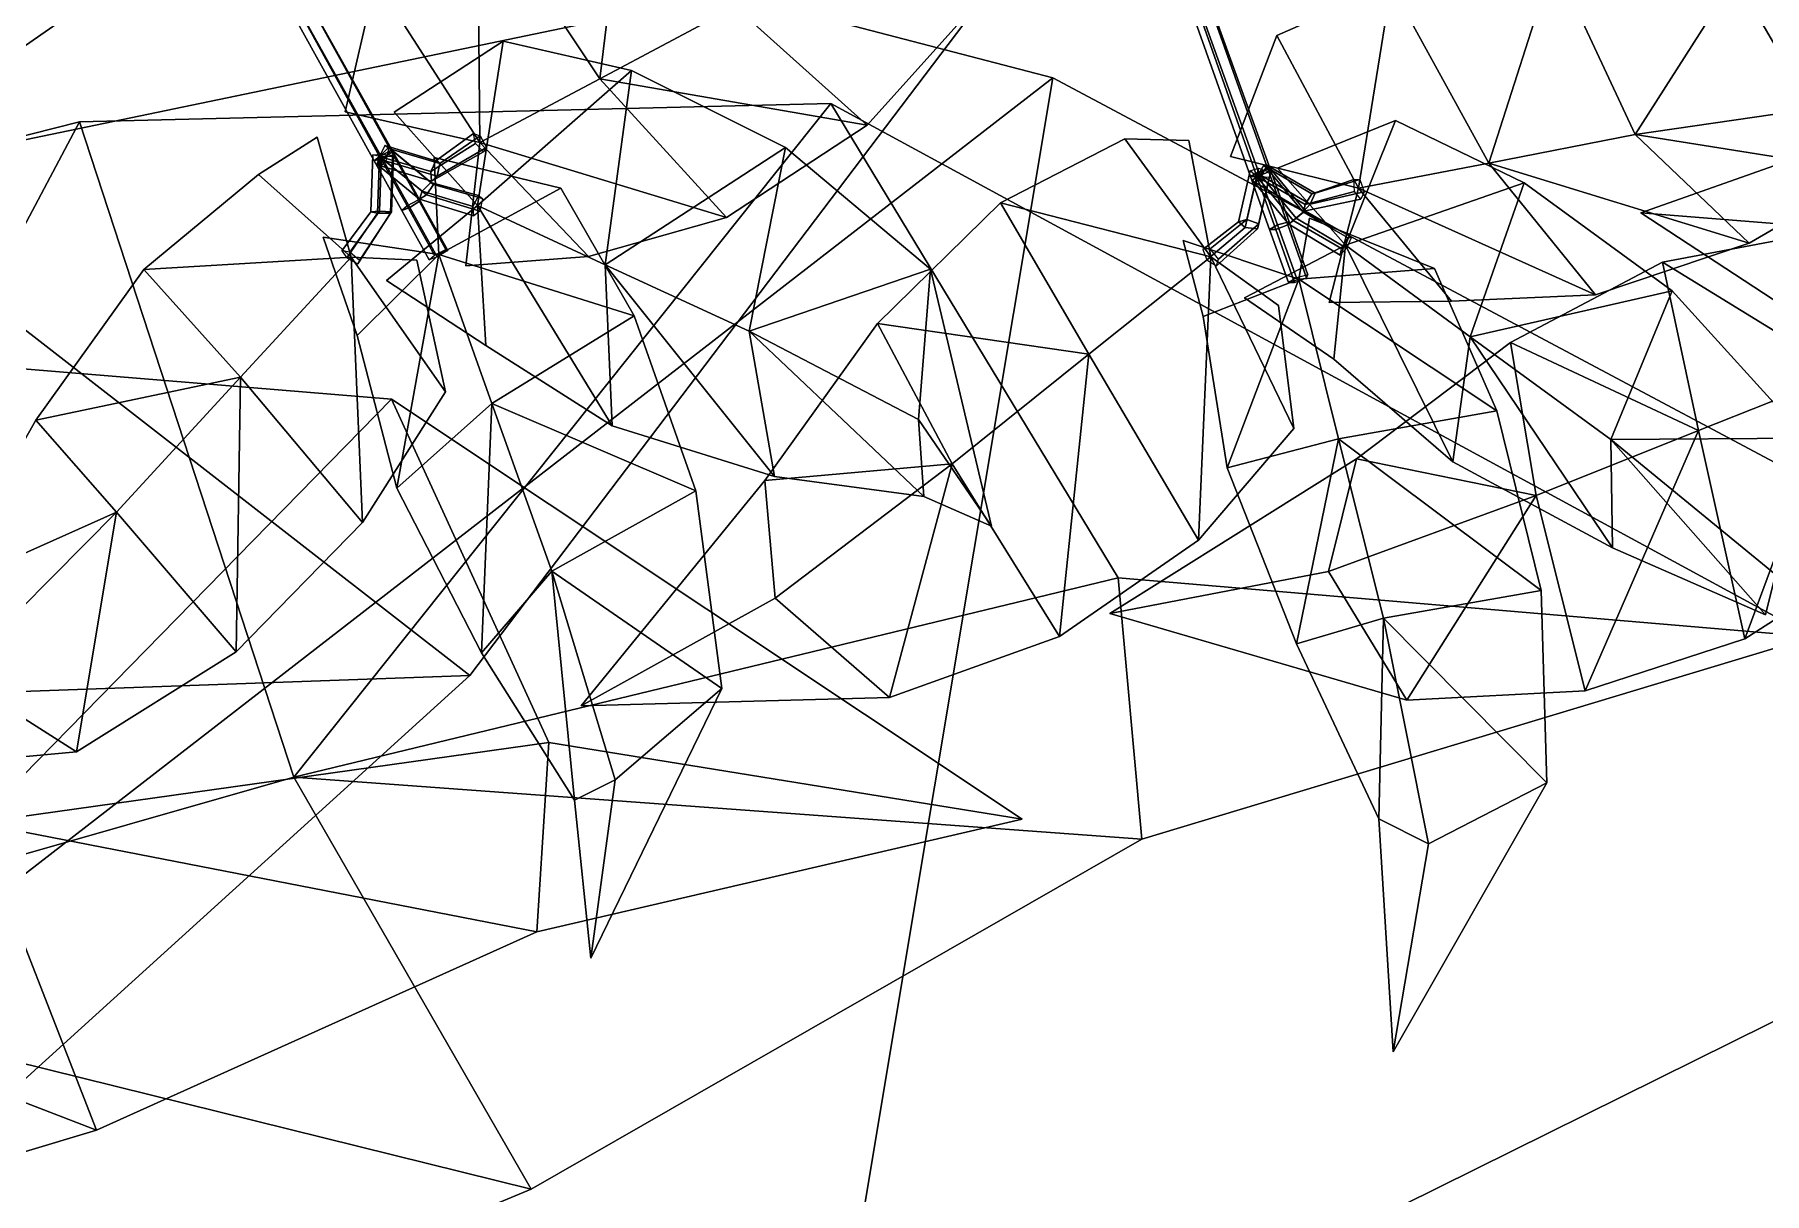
# Model space of a CAD drawing. Header units: metres. Extents: x -208 to 315, y -224 to 287.
# Drawn here: x 137.4 to 198.5, y 74.9 to 115.8 of the extents above; entities that cross this region are included whole.
import ezdxf

# ---------------------------------------------------------------- set-up
doc = ezdxf.new("R2010")
doc.units = ezdxf.units.M

msp = doc.modelspace()

# ---------------------------------------------------------------- linework, layer by layer
at = {"layer": 'Breeder_Leaf', "color": 3}
for points in [[(107.3074, 138.9071, 146.5523), (141.2963, 151.0705, 141.5739), (130.2476, 110.6597, 157.3264)], [(107.3074, 138.9071, 146.5523), (130.2476, 110.6597, 157.3264), (141.2963, 151.0705, 141.5739)], [(130.2476, 110.6597, 157.3264), (141.2963, 151.0705, 141.5739), (162.5926, 133.1318, 142.7874)], [(130.2476, 110.6597, 157.3264), (162.5926, 133.1318, 142.7874), (141.2963, 151.0705, 141.5739)], [(162.5926, 133.1318, 142.7874), (172.7513, 119.4898, 163.922), (130.2476, 110.6597, 157.3264)], [(162.5926, 133.1318, 142.7874), (130.2476, 110.6597, 157.3264), (172.7513, 119.4898, 163.922)], [(127.5404, 126.1876, 66.7186), (173.3814, 114.26, 60.7874), (120.2349, 73.1195, 87.6779)], [(127.5404, 126.1876, 66.7186), (120.2349, 73.1195, 87.6779), (173.3814, 114.26, 60.7874)], [(153.0516, 120.7116, 635.498), (158.455, 123.0226, 632.4598), (157.3814, 114.2301, 637.1699)], [(153.0516, 120.7116, 635.498), (157.3814, 114.2301, 637.1699), (158.455, 123.0226, 632.4598)], [(157.3814, 114.2301, 637.1699), (158.455, 123.0226, 632.4598), (162.1574, 116.7687, 633.5)], [(157.3814, 114.2301, 637.1699), (162.1574, 116.7687, 633.5), (158.455, 123.0226, 632.4598)], [(153.1386, 111.9804, 640.4461), (149.4491, 117.7141, 638.3781), (153.0516, 120.7116, 635.498)], [(153.1386, 111.9804, 640.4461), (153.0516, 120.7116, 635.498), (149.4491, 117.7141, 638.3781)], [(153.1386, 111.9804, 640.4461), (153.0516, 120.7116, 635.498), (157.3814, 114.2301, 637.1699)], [(153.1386, 111.9804, 640.4461), (157.3814, 114.2301, 637.1699), (153.0516, 120.7116, 635.498)], [(130.2476, 110.6597, 157.3264), (172.7513, 119.4898, 163.922), (152.7804, 93.1515, 178.1769)], [(130.2476, 110.6597, 157.3264), (152.7804, 93.1515, 178.1769), (172.7513, 119.4898, 163.922)], [(185.3374, 117.5401, 699.0306), (191.0879, 118.4235, 695.8809), (188.7887, 111.2517, 702.5084)], [(185.3374, 117.5401, 699.0306), (188.7887, 111.2517, 702.5084), (191.0879, 118.4235, 695.8809)], [(188.7887, 111.2517, 702.5084), (191.0879, 118.4235, 695.8809), (193.9674, 112.2643, 698.6511)], [(188.7887, 111.2517, 702.5084), (193.9674, 112.2643, 698.6511), (191.0879, 118.4235, 695.8809)], [(191.0879, 118.4235, 695.8809), (197.5058, 117.8165, 693.0276), (193.9674, 112.2643, 698.6511)], [(191.0879, 118.4235, 695.8809), (193.9674, 112.2643, 698.6511), (197.5058, 117.8165, 693.0276)], [(153.1386, 111.9804, 640.4461), (148.3764, 113.0633, 638.723), (149.4491, 117.7141, 638.3781)], [(153.1386, 111.9804, 640.4461), (149.4491, 117.7141, 638.3781), (148.3764, 113.0633, 638.723)], [(184.1883, 110.3613, 705.9493), (181.2964, 115.7623, 702.3119), (185.3374, 117.5401, 699.0306)], [(184.1883, 110.3613, 705.9493), (185.3374, 117.5401, 699.0306), (181.2964, 115.7623, 702.3119)], [(184.1883, 110.3613, 705.9493), (185.3374, 117.5401, 699.0306), (188.7887, 111.2517, 702.5084)], [(184.1883, 110.3613, 705.9493), (188.7887, 111.2517, 702.5084), (185.3374, 117.5401, 699.0306)], [(193.9674, 112.2643, 698.6511), (197.5058, 117.8165, 693.0276), (200.201, 113.1732, 693.5247)], [(193.9674, 112.2643, 698.6511), (200.201, 113.1732, 693.5247), (197.5058, 117.8165, 693.0276)], [(197.5058, 117.8165, 693.0276), (203.805, 111.6775, 686.504), (200.201, 113.1732, 693.5247)], [(197.5058, 117.8165, 693.0276), (200.201, 113.1732, 693.5247), (203.805, 111.6775, 686.504)], [(166.8221, 112.5891, 636.2414), (157.3814, 114.2301, 637.1699), (162.1574, 116.7687, 633.5)], [(166.8221, 112.5891, 636.2414), (162.1574, 116.7687, 633.5), (157.3814, 114.2301, 637.1699)], [(162.1574, 116.7687, 633.5), (170.5206, 116.7051, 632.0138), (166.8221, 112.5891, 636.2414)], [(162.1574, 116.7687, 633.5), (166.8221, 112.5891, 636.2414), (170.5206, 116.7051, 632.0138)], [(153.0602, 109.754, 640.6758), (150.1105, 113.053, 637.9858), (153.9595, 115.5621, 636.6483)], [(153.0602, 109.754, 640.6758), (153.9595, 115.5621, 636.6483), (150.1105, 113.053, 637.9858)], [(153.0602, 109.754, 640.6758), (153.9595, 115.5621, 636.6483), (158.5019, 114.527, 633.7237)], [(153.0602, 109.754, 640.6758), (158.5019, 114.527, 633.7237), (153.9595, 115.5621, 636.6483)], [(184.1883, 110.3613, 705.9493), (179.658, 111.4882, 703.7072), (181.2964, 115.7623, 702.3119)], [(184.1883, 110.3613, 705.9493), (181.2964, 115.7623, 702.3119), (179.658, 111.4882, 703.7072)], [(153.0602, 109.754, 640.6758), (158.5019, 114.527, 633.7237), (157.5733, 107.6615, 637.6675)], [(153.0602, 109.754, 640.6758), (157.5733, 107.6615, 637.6675), (158.5019, 114.527, 633.7237)], [(158.5019, 114.527, 633.7237), (163.939, 111.8068, 631.1147), (157.5733, 107.6615, 637.6675)], [(158.5019, 114.527, 633.7237), (157.5733, 107.6615, 637.6675), (163.939, 111.8068, 631.1147)], [(120.2349, 73.1195, 87.6779), (173.3814, 114.26, 60.7874), (165.0279, 64.1846, 75.9234)], [(120.2349, 73.1195, 87.6779), (165.0279, 64.1846, 75.9234), (173.3814, 114.26, 60.7874)], [(161.8561, 109.3339, 639.3326), (153.1386, 111.9804, 640.4461), (157.3814, 114.2301, 637.1699)], [(161.8561, 109.3339, 639.3326), (157.3814, 114.2301, 637.1699), (153.1386, 111.9804, 640.4461)], [(157.3814, 114.2301, 637.1699), (166.8221, 112.5891, 636.2414), (161.8561, 109.3339, 639.3326)], [(157.3814, 114.2301, 637.1699), (161.8561, 109.3339, 639.3326), (166.8221, 112.5891, 636.2414)], [(173.3814, 114.26, 60.7874), (218.0827, 90.4639, 55.9725), (165.0279, 64.1846, 75.9234)], [(173.3814, 114.26, 60.7874), (165.0279, 64.1846, 75.9234), (218.0827, 90.4639, 55.9725)], [(138.9962, 112.7086, 234.8718), (165.5397, 113.3523, 236.1936), (146.5706, 89.5622, 248.038)], [(138.9962, 112.7086, 234.8718), (146.5706, 89.5622, 248.038), (165.5397, 113.3523, 236.1936)], [(146.5706, 89.5622, 248.038), (165.5397, 113.3523, 236.1936), (175.6893, 96.6104, 241.6793)], [(146.5706, 89.5622, 248.038), (175.6893, 96.6104, 241.6793), (165.5397, 113.3523, 236.1936)], [(165.5397, 113.3523, 236.1936), (200.2272, 94.5231, 224.0452), (175.6893, 96.6104, 241.6793)], [(165.5397, 113.3523, 236.1936), (175.6893, 96.6104, 241.6793), (200.2272, 94.5231, 224.0452)], [(200.201, 113.1732, 693.5247), (202.3104, 110.9297, 697.7745), (193.9674, 112.2643, 698.6511)], [(200.201, 113.1732, 693.5247), (193.9674, 112.2643, 698.6511), (202.3104, 110.9297, 697.7745)], [(114.8183, 106.5849, 235.4317), (138.9962, 112.7086, 234.8718), (123.1666, 82.8817, 251.9292)], [(114.8183, 106.5849, 235.4317), (123.1666, 82.8817, 251.9292), (138.9962, 112.7086, 234.8718)], [(123.1666, 82.8817, 251.9292), (138.9962, 112.7086, 234.8718), (146.5706, 89.5622, 248.038)], [(123.1666, 82.8817, 251.9292), (146.5706, 89.5622, 248.038), (138.9962, 112.7086, 234.8718)], [(183.7297, 108.348, 706.8166), (181.3203, 111.0744, 703.1313), (185.494, 112.7615, 701.5089)], [(183.7297, 108.348, 706.8166), (185.494, 112.7615, 701.5089), (181.3203, 111.0744, 703.1313)], [(183.7297, 108.348, 706.8166), (185.494, 112.7615, 701.5089), (190.0423, 110.5607, 699.3346)], [(183.7297, 108.348, 706.8166), (190.0423, 110.5607, 699.3346), (185.494, 112.7615, 701.5089)], [(194.1601, 109.4902, 808.561), (204.1911, 113.034, 812.6399), (201.9657, 108.8686, 810.3506)], [(194.1601, 109.4902, 808.561), (201.9657, 108.8686, 810.3506), (204.1911, 113.034, 812.6399)], [(148.5931, 107.9326, 642.7375), (145.3182, 110.847, 646.3804), (147.3881, 112.1714, 642.7002)], [(148.5931, 107.9326, 642.7375), (147.3881, 112.1714, 642.7002), (145.3182, 110.847, 646.3804)], [(153.1386, 111.9804, 640.4461), (156.9799, 107.9518, 641.6725), (152.6415, 107.6217, 640.8656)], [(153.1386, 111.9804, 640.4461), (152.6415, 107.6217, 640.8656), (156.9799, 107.9518, 641.6725)], [(161.8561, 109.3339, 639.3326), (156.9799, 107.9518, 641.6725), (153.1386, 111.9804, 640.4461)], [(161.8561, 109.3339, 639.3326), (153.1386, 111.9804, 640.4461), (156.9799, 107.9518, 641.6725)], [(171.5382, 109.8543, 714.0245), (175.9259, 112.1105, 711.413), (178.9731, 107.9455, 708.9929)], [(171.5382, 109.8543, 714.0245), (178.9731, 107.9455, 708.9929), (175.9259, 112.1105, 711.413)], [(178.9731, 107.9455, 708.9929), (175.9259, 112.1105, 711.413), (178.1853, 112.0545, 707.6085)], [(178.9731, 107.9455, 708.9929), (178.1853, 112.0545, 707.6085), (175.9259, 112.1105, 711.413)], [(197.9898, 108.4215, 702.6257), (188.7887, 111.2517, 702.5084), (193.9674, 112.2643, 698.6511)], [(197.9898, 108.4215, 702.6257), (193.9674, 112.2643, 698.6511), (188.7887, 111.2517, 702.5084)], [(193.9674, 112.2643, 698.6511), (202.3104, 110.9297, 697.7745), (197.9898, 108.4215, 702.6257)], [(193.9674, 112.2643, 698.6511), (197.9898, 108.4215, 702.6257), (202.3104, 110.9297, 697.7745)], [(151.6957, 108.0279, 641.4087), (151.5201, 111.4518, 637.5272), (156.0001, 110.3721, 636.2374)], [(151.6957, 108.0279, 641.4087), (156.0001, 110.3721, 636.2374), (151.5201, 111.4518, 637.5272)], [(157.5733, 107.6615, 637.6675), (163.939, 111.8068, 631.1147), (162.6583, 105.3156, 634.2968)], [(157.5733, 107.6615, 637.6675), (162.6583, 105.3156, 634.2968), (163.939, 111.8068, 631.1147)], [(163.939, 111.8068, 631.1147), (169.0664, 107.5048, 628.9009), (162.6583, 105.3156, 634.2968)], [(163.939, 111.8068, 631.1147), (162.6583, 105.3156, 634.2968), (169.0664, 107.5048, 628.9009)], [(192.5573, 106.5955, 706.085), (184.1883, 110.3613, 705.9493), (188.7887, 111.2517, 702.5084)], [(192.5573, 106.5955, 706.085), (188.7887, 111.2517, 702.5084), (184.1883, 110.3613, 705.9493)], [(188.7887, 111.2517, 702.5084), (197.9898, 108.4215, 702.6257), (192.5573, 106.5955, 706.085)], [(188.7887, 111.2517, 702.5084), (192.5573, 106.5955, 706.085), (197.9898, 108.4215, 702.6257)], [(152.7804, 93.1515, 178.1769), (104.2767, 91.4248, 167.1801), (130.2476, 110.6597, 157.3264)], [(152.7804, 93.1515, 178.1769), (130.2476, 110.6597, 157.3264), (104.2767, 91.4248, 167.1801)], [(141.2723, 107.4889, 648.2556), (145.3182, 110.847, 646.3804), (148.5931, 107.9326, 642.7375)], [(141.2723, 107.4889, 648.2556), (148.5931, 107.9326, 642.7375), (145.3182, 110.847, 646.3804)], [(151.6957, 108.0279, 641.4087), (156.0001, 110.3721, 636.2374), (158.5945, 105.8637, 634.4482)], [(151.6957, 108.0279, 641.4087), (158.5945, 105.8637, 634.4482), (156.0001, 110.3721, 636.2374)], [(184.1883, 110.3613, 705.9493), (187.4676, 106.3752, 708.3673), (183.1535, 106.3247, 707.3834)], [(184.1883, 110.3613, 705.9493), (183.1535, 106.3247, 707.3834), (187.4676, 106.3752, 708.3673)], [(183.7297, 108.348, 706.8166), (190.0423, 110.5607, 699.3346), (188.1343, 105.1133, 704.8334)], [(183.7297, 108.348, 706.8166), (188.1343, 105.1133, 704.8334), (190.0423, 110.5607, 699.3346)], [(192.5573, 106.5955, 706.085), (187.4676, 106.3752, 708.3673), (184.1883, 110.3613, 705.9493)], [(192.5573, 106.5955, 706.085), (184.1883, 110.3613, 705.9493), (187.4676, 106.3752, 708.3673)], [(190.0423, 110.5607, 699.3346), (195.2714, 106.7432, 697.9741), (188.1343, 105.1133, 704.8334)], [(190.0423, 110.5607, 699.3346), (188.1343, 105.1133, 704.8334), (195.2714, 106.7432, 697.9741)], [(153.0602, 109.754, 640.6758), (153.3566, 104.8072, 643.4919), (149.8396, 107.1062, 642.1035)], [(153.0602, 109.754, 640.6758), (149.8396, 107.1062, 642.1035), (153.3566, 104.8072, 643.4919)], [(157.8196, 101.9733, 641.6995), (153.0602, 109.754, 640.6758), (157.5733, 107.6615, 637.6675)], [(157.8196, 101.9733, 641.6995), (157.5733, 107.6615, 637.6675), (153.0602, 109.754, 640.6758)], [(157.8196, 101.9733, 641.6995), (153.3566, 104.8072, 643.4919), (153.0602, 109.754, 640.6758)], [(157.8196, 101.9733, 641.6995), (153.0602, 109.754, 640.6758), (153.3566, 104.8072, 643.4919)], [(174.662, 104.501, 710.8218), (167.1897, 105.5846, 716.7946), (171.5382, 109.8543, 714.0245)], [(174.662, 104.501, 710.8218), (171.5382, 109.8543, 714.0245), (167.1897, 105.5846, 716.7946)], [(171.5382, 109.8543, 714.0245), (178.9731, 107.9455, 708.9929), (174.662, 104.501, 710.8218)], [(171.5382, 109.8543, 714.0245), (174.662, 104.501, 710.8218), (178.9731, 107.9455, 708.9929)], [(203.1311, 103.6238, 810.8041), (194.1601, 109.4902, 808.561), (201.9657, 108.8686, 810.3506)], [(203.1311, 103.6238, 810.8041), (201.9657, 108.8686, 810.3506), (194.1601, 109.4902, 808.561)], [(182.0769, 107.1557, 707.9232), (182.4595, 109.3105, 703.2296), (186.8657, 107.5325, 702.6611)], [(182.0769, 107.1557, 707.9232), (186.8657, 107.5325, 702.6611), (182.4595, 109.3105, 703.2296)], [(151.6957, 108.0279, 641.4087), (148.799, 105.1695, 645.3997), (147.6012, 108.6344, 642.9214)], [(151.6957, 108.0279, 641.4087), (147.6012, 108.6344, 642.9214), (148.799, 105.1695, 645.3997)], [(182.0769, 107.1557, 707.9232), (178.6952, 105.8289, 712.3156), (177.993, 108.5149, 708.8697)], [(182.0769, 107.1557, 707.9232), (177.993, 108.5149, 708.8697), (178.6952, 105.8289, 712.3156)], [(183.7297, 108.348, 706.8166), (183.3142, 104.3251, 710.8333), (180.1589, 106.4925, 708.6132)], [(183.7297, 108.348, 706.8166), (180.1589, 106.4925, 708.6132), (183.3142, 104.3251, 710.8333)], [(187.5199, 100.7079, 710.2083), (183.3142, 104.3251, 710.8333), (183.7297, 108.348, 706.8166)], [(187.5199, 100.7079, 710.2083), (183.7297, 108.348, 706.8166), (183.3142, 104.3251, 710.8333)], [(187.5199, 100.7079, 710.2083), (183.7297, 108.348, 706.8166), (188.1343, 105.1133, 704.8334)], [(187.5199, 100.7079, 710.2083), (188.1343, 105.1133, 704.8334), (183.7297, 108.348, 706.8166)], [(194.9285, 107.7546, 765.4009), (199.7316, 108.6544, 762.7021), (201.3125, 103.8381, 760.0956)], [(194.9285, 107.7546, 765.4009), (201.3125, 103.8381, 760.0956), (199.7316, 108.6544, 762.7021)], [(141.2723, 107.4889, 648.2556), (148.5931, 107.9326, 642.7375), (144.6882, 103.6941, 643.5012)], [(141.2723, 107.4889, 648.2556), (144.6882, 103.6941, 643.5012), (148.5931, 107.9326, 642.7375)], [(148.5931, 107.9326, 642.7375), (148.9879, 98.5559, 639.1811), (144.6882, 103.6941, 643.5012)], [(148.5931, 107.9326, 642.7375), (144.6882, 103.6941, 643.5012), (148.9879, 98.5559, 639.1811)], [(148.5931, 107.9326, 642.7375), (150.9094, 107.8246, 638.1069), (151.9207, 103.1743, 638.6083)], [(148.5931, 107.9326, 642.7375), (151.9207, 103.1743, 638.6083), (150.9094, 107.8246, 638.1069)], [(148.5931, 107.9326, 642.7375), (151.9207, 103.1743, 638.6083), (148.9879, 98.5559, 639.1811)], [(148.5931, 107.9326, 642.7375), (148.9879, 98.5559, 639.1811), (151.9207, 103.1743, 638.6083)], [(150.2045, 99.7735, 645.1345), (148.799, 105.1695, 645.3997), (151.6957, 108.0279, 641.4087)], [(150.2045, 99.7735, 645.1345), (151.6957, 108.0279, 641.4087), (148.799, 105.1695, 645.3997)], [(150.2045, 99.7735, 645.1345), (151.6957, 108.0279, 641.4087), (153.5686, 102.7637, 639.8037)], [(150.2045, 99.7735, 645.1345), (153.5686, 102.7637, 639.8037), (151.6957, 108.0279, 641.4087)], [(151.6957, 108.0279, 641.4087), (158.5945, 105.8637, 634.4482), (153.5686, 102.7637, 639.8037)], [(151.6957, 108.0279, 641.4087), (153.5686, 102.7637, 639.8037), (158.5945, 105.8637, 634.4482)], [(163.5465, 100.1864, 638.7291), (157.5733, 107.6615, 637.6675), (162.6583, 105.3156, 634.2968)], [(163.5465, 100.1864, 638.7291), (162.6583, 105.3156, 634.2968), (157.5733, 107.6615, 637.6675)], [(157.5733, 107.6615, 637.6675), (163.5465, 100.1864, 638.7291), (157.8196, 101.9733, 641.6995)], [(157.5733, 107.6615, 637.6675), (157.8196, 101.9733, 641.6995), (163.5465, 100.1864, 638.7291)], [(178.9731, 107.9455, 708.9929), (178.5269, 97.9321, 708.4841), (174.662, 104.501, 710.8218)], [(178.9731, 107.9455, 708.9929), (174.662, 104.501, 710.8218), (178.5269, 97.9321, 708.4841)], [(178.9731, 107.9455, 708.9929), (181.9037, 101.8792, 706.6741), (178.5269, 97.9321, 708.4841)], [(178.9731, 107.9455, 708.9929), (178.5269, 97.9321, 708.4841), (181.9037, 101.8792, 706.6741)], [(178.9731, 107.9455, 708.9929), (181.3575, 106.2186, 704.7323), (181.9037, 101.8792, 706.6741)], [(178.9731, 107.9455, 708.9929), (181.9037, 101.8792, 706.6741), (181.3575, 106.2186, 704.7323)], [(196.2031, 101.8071, 761.9838), (189.5551, 104.92, 768.2125), (194.9285, 107.7546, 765.4009)], [(196.2031, 101.8071, 761.9838), (194.9285, 107.7546, 765.4009), (189.5551, 104.92, 768.2125)], [(194.9285, 107.7546, 765.4009), (201.3125, 103.8381, 760.0956), (196.2031, 101.8071, 761.9838)], [(194.9285, 107.7546, 765.4009), (196.2031, 101.8071, 761.9838), (201.3125, 103.8381, 760.0956)], [(144.6882, 103.6941, 643.5012), (137.4468, 102.1783, 649.6614), (141.2723, 107.4889, 648.2556)], [(144.6882, 103.6941, 643.5012), (141.2723, 107.4889, 648.2556), (137.4468, 102.1783, 649.6614)], [(162.6583, 105.3156, 634.2968), (169.0664, 107.5048, 628.9009), (168.6358, 102.2003, 629.766)], [(162.6583, 105.3156, 634.2968), (168.6358, 102.2003, 629.766), (169.0664, 107.5048, 628.9009)], [(169.0664, 107.5048, 628.9009), (171.2155, 98.4308, 623.1589), (168.6358, 102.2003, 629.766)], [(169.0664, 107.5048, 628.9009), (168.6358, 102.2003, 629.766), (171.2155, 98.4308, 623.1589)], [(179.5487, 100.4896, 713.7034), (178.6952, 105.8289, 712.3156), (182.0769, 107.1557, 707.9232)], [(179.5487, 100.4896, 713.7034), (182.0769, 107.1557, 707.9232), (178.6952, 105.8289, 712.3156)], [(179.5487, 100.4896, 713.7034), (182.0769, 107.1557, 707.9232), (183.4785, 101.5148, 708.0307)], [(179.5487, 100.4896, 713.7034), (183.4785, 101.5148, 708.0307), (182.0769, 107.1557, 707.9232)], [(182.0769, 107.1557, 707.9232), (186.8657, 107.5325, 702.6611), (189.0716, 102.4985, 702.436)], [(182.0769, 107.1557, 707.9232), (189.0716, 102.4985, 702.436), (186.8657, 107.5325, 702.6611)], [(182.0769, 107.1557, 707.9232), (189.0716, 102.4985, 702.436), (183.4785, 101.5148, 708.0307)], [(182.0769, 107.1557, 707.9232), (183.4785, 101.5148, 708.0307), (189.0716, 102.4985, 702.436)], [(188.1343, 105.1133, 704.8334), (195.2714, 106.7432, 697.9741), (193.0975, 101.4852, 702.614)], [(188.1343, 105.1133, 704.8334), (193.0975, 101.4852, 702.614), (195.2714, 106.7432, 697.9741)], [(195.2714, 106.7432, 697.9741), (199.9937, 101.5427, 697.3785), (193.0975, 101.4852, 702.614)], [(195.2714, 106.7432, 697.9741), (193.0975, 101.4852, 702.614), (199.9937, 101.5427, 697.3785)], [(158.5945, 105.8637, 634.4482), (160.7682, 99.6826, 633.5333), (153.5686, 102.7637, 639.8037)], [(158.5945, 105.8637, 634.4482), (153.5686, 102.7637, 639.8037), (160.7682, 99.6826, 633.5333)], [(168.6358, 102.2003, 629.766), (168.8326, 99.4818, 634.251), (162.6583, 105.3156, 634.2968)], [(168.6358, 102.2003, 629.766), (162.6583, 105.3156, 634.2968), (168.8326, 99.4818, 634.251)], [(162.6583, 105.3156, 634.2968), (168.8326, 99.4818, 634.251), (163.5465, 100.1864, 638.7291)], [(162.6583, 105.3156, 634.2968), (163.5465, 100.1864, 638.7291), (168.8326, 99.4818, 634.251)], [(169.823, 100.6259, 712.8932), (163.2064, 100.0453, 718.1885), (167.1897, 105.5846, 716.7946)], [(169.823, 100.6259, 712.8932), (167.1897, 105.5846, 716.7946), (163.2064, 100.0453, 718.1885)], [(167.1897, 105.5846, 716.7946), (174.662, 104.501, 710.8218), (169.823, 100.6259, 712.8932)], [(167.1897, 105.5846, 716.7946), (169.823, 100.6259, 712.8932), (174.662, 104.501, 710.8218)], [(190.4659, 99.5184, 764.1214), (184.1116, 100.8077, 769.6093), (189.5551, 104.92, 768.2125)], [(190.4659, 99.5184, 764.1214), (189.5551, 104.92, 768.2125), (184.1116, 100.8077, 769.6093)], [(188.1343, 105.1133, 704.8334), (193.1612, 97.6619, 708.2817), (187.5199, 100.7079, 710.2083)], [(188.1343, 105.1133, 704.8334), (187.5199, 100.7079, 710.2083), (193.1612, 97.6619, 708.2817)], [(193.1612, 97.6619, 708.2817), (188.1343, 105.1133, 704.8334), (193.0975, 101.4852, 702.614)], [(193.1612, 97.6619, 708.2817), (193.0975, 101.4852, 702.614), (188.1343, 105.1133, 704.8334)], [(189.5551, 104.92, 768.2125), (196.2031, 101.8071, 761.9838), (190.4659, 99.5184, 764.1214)], [(189.5551, 104.92, 768.2125), (190.4659, 99.5184, 764.1214), (196.2031, 101.8071, 761.9838)], [(132.1273, 104.3911, 321.3625), (150.0208, 102.9161, 322.7211), (135.3508, 87.9567, 329.7962)], [(132.1273, 104.3911, 321.3625), (135.3508, 87.9567, 329.7962), (150.0208, 102.9161, 322.7211)], [(174.662, 104.501, 710.8218), (173.6174, 94.5365, 711.3362), (169.823, 100.6259, 712.8932)], [(174.662, 104.501, 710.8218), (169.823, 100.6259, 712.8932), (173.6174, 94.5365, 711.3362)], [(178.5269, 97.9321, 708.4841), (173.6174, 94.5365, 711.3362), (174.662, 104.501, 710.8218)], [(178.5269, 97.9321, 708.4841), (174.662, 104.501, 710.8218), (173.6174, 94.5365, 711.3362)], [(137.4468, 102.1783, 649.6614), (144.6882, 103.6941, 643.5012), (140.3068, 98.9227, 644.3732)], [(137.4468, 102.1783, 649.6614), (140.3068, 98.9227, 644.3732), (144.6882, 103.6941, 643.5012)], [(144.6882, 103.6941, 643.5012), (144.5327, 93.9943, 640.9447), (140.3068, 98.9227, 644.3732)], [(144.6882, 103.6941, 643.5012), (140.3068, 98.9227, 644.3732), (144.5327, 93.9943, 640.9447)], [(148.9879, 98.5559, 639.1811), (144.5327, 93.9943, 640.9447), (144.6882, 103.6941, 643.5012)], [(148.9879, 98.5559, 639.1811), (144.6882, 103.6941, 643.5012), (144.5327, 93.9943, 640.9447)], [(201.3125, 103.8381, 760.0956), (197.8347, 94.4509, 759.3807), (196.2031, 101.8071, 761.9838)], [(201.3125, 103.8381, 760.0956), (196.2031, 101.8071, 761.9838), (197.8347, 94.4509, 759.3807)], [(201.3125, 103.8381, 760.0956), (202.2072, 97.243, 757.5522), (197.8347, 94.4509, 759.3807)], [(201.3125, 103.8381, 760.0956), (197.8347, 94.4509, 759.3807), (202.2072, 97.243, 757.5522)], [(135.3508, 87.9567, 329.7962), (150.0208, 102.9161, 322.7211), (155.5763, 90.7961, 326.1682)], [(135.3508, 87.9567, 329.7962), (155.5763, 90.7961, 326.1682), (150.0208, 102.9161, 322.7211)], [(150.0208, 102.9161, 322.7211), (172.2971, 88.08172, 314.5966), (155.5763, 90.7961, 326.1682)], [(150.0208, 102.9161, 322.7211), (155.5763, 90.7961, 326.1682), (172.2971, 88.08172, 314.5966)], [(153.5686, 102.7637, 639.8037), (153.1927, 93.9613, 643.6845), (150.2045, 99.7735, 645.1345)], [(153.5686, 102.7637, 639.8037), (150.2045, 99.7735, 645.1345), (153.1927, 93.9613, 643.6845)], [(153.1927, 93.9613, 643.6845), (153.5686, 102.7637, 639.8037), (155.6875, 96.8461, 638.0103)], [(153.1927, 93.9613, 643.6845), (155.6875, 96.8461, 638.0103), (153.5686, 102.7637, 639.8037)], [(153.5686, 102.7637, 639.8037), (160.7682, 99.6826, 633.5333), (155.6875, 96.8461, 638.0103)], [(153.5686, 102.7637, 639.8037), (155.6875, 96.8461, 638.0103), (160.7682, 99.6826, 633.5333)], [(140.3068, 98.9227, 644.3732), (134.0278, 96.1192, 649.3602), (137.4468, 102.1783, 649.6614)], [(140.3068, 98.9227, 644.3732), (137.4468, 102.1783, 649.6614), (134.0278, 96.1192, 649.3602)], [(171.2155, 98.4308, 623.1589), (168.8326, 99.4818, 634.251), (168.6358, 102.2003, 629.766)], [(171.2155, 98.4308, 623.1589), (168.6358, 102.2003, 629.766), (168.8326, 99.4818, 634.251)], [(189.0716, 102.4985, 702.436), (190.6412, 96.1581, 703.4869), (183.4785, 101.5148, 708.0307)], [(189.0716, 102.4985, 702.436), (183.4785, 101.5148, 708.0307), (190.6412, 96.1581, 703.4869)], [(183.4785, 101.5148, 708.0307), (181.9934, 94.2777, 714.2036), (179.5487, 100.4896, 713.7034)], [(183.4785, 101.5148, 708.0307), (179.5487, 100.4896, 713.7034), (181.9934, 94.2777, 714.2036)], [(181.9934, 94.2777, 714.2036), (183.4785, 101.5148, 708.0307), (185.067, 95.1758, 708.1628)], [(181.9934, 94.2777, 714.2036), (185.067, 95.1758, 708.1628), (183.4785, 101.5148, 708.0307)], [(183.4785, 101.5148, 708.0307), (190.6412, 96.1581, 703.4869), (185.067, 95.1758, 708.1628)], [(183.4785, 101.5148, 708.0307), (185.067, 95.1758, 708.1628), (190.6412, 96.1581, 703.4869)], [(196.2031, 101.8071, 761.9838), (192.1943, 92.6164, 762.3112), (190.4659, 99.5184, 764.1214)], [(196.2031, 101.8071, 761.9838), (190.4659, 99.5184, 764.1214), (192.1943, 92.6164, 762.3112)], [(197.8347, 94.4509, 759.3807), (192.1943, 92.6164, 762.3112), (196.2031, 101.8071, 761.9838)], [(197.8347, 94.4509, 759.3807), (196.2031, 101.8071, 761.9838), (192.1943, 92.6164, 762.3112)], [(193.0975, 101.4852, 702.614), (199.9937, 101.5427, 697.3785), (198.9222, 96.7255, 699.5508)], [(193.0975, 101.4852, 702.614), (198.9222, 96.7255, 699.5508), (199.9937, 101.5427, 697.3785)], [(198.9222, 96.7255, 699.5508), (198.5686, 95.2941, 704.5876), (193.0975, 101.4852, 702.614)], [(198.9222, 96.7255, 699.5508), (193.0975, 101.4852, 702.614), (198.5686, 95.2941, 704.5876)], [(193.0975, 101.4852, 702.614), (198.5686, 95.2941, 704.5876), (193.1612, 97.6619, 708.2817)], [(193.0975, 101.4852, 702.614), (193.1612, 97.6619, 708.2817), (198.5686, 95.2941, 704.5876)], [(163.5741, 95.8879, 715.0067), (163.2064, 100.0453, 718.1885), (169.823, 100.6259, 712.8932)], [(163.5741, 95.8879, 715.0067), (169.823, 100.6259, 712.8932), (163.2064, 100.0453, 718.1885)], [(169.823, 100.6259, 712.8932), (167.6122, 92.379, 714.3333), (163.5741, 95.8879, 715.0067)], [(169.823, 100.6259, 712.8932), (163.5741, 95.8879, 715.0067), (167.6122, 92.379, 714.3333)], [(173.6174, 94.5365, 711.3362), (167.6122, 92.379, 714.3333), (169.823, 100.6259, 712.8932)], [(173.6174, 94.5365, 711.3362), (169.823, 100.6259, 712.8932), (167.6122, 92.379, 714.3333)], [(175.4012, 95.3472, 764.6974), (184.1116, 100.8077, 769.6093), (183.1247, 96.8336, 766.3266)], [(175.4012, 95.3472, 764.6974), (183.1247, 96.8336, 766.3266), (184.1116, 100.8077, 769.6093)], [(183.1247, 96.8336, 766.3266), (184.1116, 100.8077, 769.6093), (190.4659, 99.5184, 764.1214)], [(183.1247, 96.8336, 766.3266), (190.4659, 99.5184, 764.1214), (184.1116, 100.8077, 769.6093)], [(160.7682, 99.6826, 633.5333), (161.6874, 92.6955, 633.3472), (155.6875, 96.8461, 638.0103)], [(160.7682, 99.6826, 633.5333), (155.6875, 96.8461, 638.0103), (161.6874, 92.6955, 633.3472)], [(156.7194, 92.09071, 713.2429), (163.2064, 100.0453, 718.1885), (163.5741, 95.8879, 715.0067)], [(156.7194, 92.09071, 713.2429), (163.5741, 95.8879, 715.0067), (163.2064, 100.0453, 718.1885)], [(190.4659, 99.5184, 764.1214), (185.8896, 92.2888, 765.4485), (183.1247, 96.8336, 766.3266)], [(190.4659, 99.5184, 764.1214), (183.1247, 96.8336, 766.3266), (185.8896, 92.2888, 765.4485)], [(192.1943, 92.6164, 762.3112), (185.8896, 92.2888, 765.4485), (190.4659, 99.5184, 764.1214)], [(192.1943, 92.6164, 762.3112), (190.4659, 99.5184, 764.1214), (185.8896, 92.2888, 765.4485)], [(134.5988, 93.1843, 645.0469), (134.0278, 96.1192, 649.3602), (140.3068, 98.9227, 644.3732)], [(134.5988, 93.1843, 645.0469), (140.3068, 98.9227, 644.3732), (134.0278, 96.1192, 649.3602)], [(140.3068, 98.9227, 644.3732), (138.8873, 90.4556, 643.2484), (134.5988, 93.1843, 645.0469)], [(140.3068, 98.9227, 644.3732), (134.5988, 93.1843, 645.0469), (138.8873, 90.4556, 643.2484)], [(144.5327, 93.9943, 640.9447), (138.8873, 90.4556, 643.2484), (140.3068, 98.9227, 644.3732)], [(144.5327, 93.9943, 640.9447), (140.3068, 98.9227, 644.3732), (138.8873, 90.4556, 643.2484)], [(175.6893, 96.6104, 241.6793), (176.5289, 87.3773, 259.164), (146.5706, 89.5622, 248.038)], [(175.6893, 96.6104, 241.6793), (146.5706, 89.5622, 248.038), (176.5289, 87.3773, 259.164)], [(155.6875, 96.8461, 638.0103), (156.4896, 88.7493, 640.4504), (153.1927, 93.9613, 643.6845)], [(155.6875, 96.8461, 638.0103), (153.1927, 93.9613, 643.6845), (156.4896, 88.7493, 640.4504)], [(155.6875, 96.8461, 638.0103), (161.6874, 92.6955, 633.3472), (157.916, 89.4672, 635.451)], [(155.6875, 96.8461, 638.0103), (157.916, 89.4672, 635.451), (161.6874, 92.6955, 633.3472)], [(157.916, 89.4672, 635.451), (156.4896, 88.7493, 640.4504), (155.6875, 96.8461, 638.0103)], [(157.916, 89.4672, 635.451), (155.6875, 96.8461, 638.0103), (156.4896, 88.7493, 640.4504)], [(185.8896, 92.2888, 765.4485), (175.4012, 95.3472, 764.6974), (183.1247, 96.8336, 766.3266)], [(185.8896, 92.2888, 765.4485), (183.1247, 96.8336, 766.3266), (175.4012, 95.3472, 764.6974)], [(200.2272, 94.5231, 224.0452), (176.5289, 87.3773, 259.164), (175.6893, 96.6104, 241.6793)], [(200.2272, 94.5231, 224.0452), (175.6893, 96.6104, 241.6793), (176.5289, 87.3773, 259.164)], [(190.6412, 96.1581, 703.4869), (190.8434, 89.3653, 705.3623), (185.067, 95.1758, 708.1628)], [(190.6412, 96.1581, 703.4869), (185.067, 95.1758, 708.1628), (190.8434, 89.3653, 705.3623)], [(167.6122, 92.379, 714.3333), (156.7194, 92.09071, 713.2429), (163.5741, 95.8879, 715.0067)], [(167.6122, 92.379, 714.3333), (163.5741, 95.8879, 715.0067), (156.7194, 92.09071, 713.2429)], [(185.067, 95.1758, 708.1628), (184.9004, 88.09563, 712.8532), (181.9934, 94.2777, 714.2036)], [(185.067, 95.1758, 708.1628), (181.9934, 94.2777, 714.2036), (184.9004, 88.09563, 712.8532)], [(186.6538, 87.2124, 707.986), (184.9004, 88.09563, 712.8532), (185.067, 95.1758, 708.1628)], [(186.6538, 87.2124, 707.986), (185.067, 95.1758, 708.1628), (184.9004, 88.09563, 712.8532)], [(185.067, 95.1758, 708.1628), (190.8434, 89.3653, 705.3623), (186.6538, 87.2124, 707.986)], [(185.067, 95.1758, 708.1628), (186.6538, 87.2124, 707.986), (190.8434, 89.3653, 705.3623)], [(104.2767, 91.4248, 167.1801), (152.7804, 93.1515, 178.1769), (127.6179, 70.3475, 184.8298)], [(104.2767, 91.4248, 167.1801), (127.6179, 70.3475, 184.8298), (152.7804, 93.1515, 178.1769)], [(138.8873, 90.4556, 643.2484), (128.0201, 89.4594, 642.3337), (134.5988, 93.1843, 645.0469)], [(138.8873, 90.4556, 643.2484), (134.5988, 93.1843, 645.0469), (128.0201, 89.4594, 642.3337)], [(161.6874, 92.6955, 633.3472), (157.0609, 83.1785, 630.5279), (157.916, 89.4672, 635.451)], [(161.6874, 92.6955, 633.3472), (157.916, 89.4672, 635.451), (157.0609, 83.1785, 630.5279)], [(155.5763, 90.7961, 326.1682), (155.1548, 84.09966, 337.7722), (135.3508, 87.9567, 329.7962)], [(155.5763, 90.7961, 326.1682), (135.3508, 87.9567, 329.7962), (155.1548, 84.09966, 337.7722)], [(172.2971, 88.08172, 314.5966), (155.1548, 84.09966, 337.7722), (155.5763, 90.7961, 326.1682)], [(172.2971, 88.08172, 314.5966), (155.5763, 90.7961, 326.1682), (155.1548, 84.09966, 337.7722)], [(165.0279, 64.1846, 75.9234), (218.0827, 90.4639, 55.9725), (219.418, 51.6377, 58.06889)], [(165.0279, 64.1846, 75.9234), (219.418, 51.6377, 58.06889), (218.0827, 90.4639, 55.9725)], [(154.9535, 75.0132, 267.602), (123.1666, 82.8817, 251.9292), (146.5706, 89.5622, 248.038)], [(154.9535, 75.0132, 267.602), (146.5706, 89.5622, 248.038), (123.1666, 82.8817, 251.9292)], [(146.5706, 89.5622, 248.038), (176.5289, 87.3773, 259.164), (154.9535, 75.0132, 267.602)], [(146.5706, 89.5622, 248.038), (154.9535, 75.0132, 267.602), (176.5289, 87.3773, 259.164)], [(157.0609, 83.1785, 630.5279), (156.4896, 88.7493, 640.4504), (157.916, 89.4672, 635.451)], [(157.0609, 83.1785, 630.5279), (157.916, 89.4672, 635.451), (156.4896, 88.7493, 640.4504)], [(190.8434, 89.3653, 705.3623), (185.4144, 79.8618, 704.9946), (186.6538, 87.2124, 707.986)], [(190.8434, 89.3653, 705.3623), (186.6538, 87.2124, 707.986), (185.4144, 79.8618, 704.9946)], [(185.4144, 79.8618, 704.9946), (184.9004, 88.09563, 712.8532), (186.6538, 87.2124, 707.986)], [(185.4144, 79.8618, 704.9946), (186.6538, 87.2124, 707.986), (184.9004, 88.09563, 712.8532)], [(139.5961, 77.09826, 342.7958), (119.0473, 85.0203, 331.8606), (135.3508, 87.9567, 329.7962)], [(139.5961, 77.09826, 342.7958), (135.3508, 87.9567, 329.7962), (119.0473, 85.0203, 331.8606)], [(135.3508, 87.9567, 329.7962), (155.1548, 84.09966, 337.7722), (139.5961, 77.09826, 342.7958)], [(135.3508, 87.9567, 329.7962), (139.5961, 77.09826, 342.7958), (155.1548, 84.09966, 337.7722)], [(119.0473, 85.0203, 331.8606), (139.5961, 77.09826, 342.7958), (123.2337, 72.1877, 343.4928)], [(119.0473, 85.0203, 331.8606), (123.2337, 72.1877, 343.4928), (139.5961, 77.09826, 342.7958)], [(123.1666, 82.8817, 251.9292), (154.9535, 75.0132, 267.602), (131.717, 65.3492, 269.5827)], [(123.1666, 82.8817, 251.9292), (131.717, 65.3492, 269.5827), (154.9535, 75.0132, 267.602)]]:
    msp.add_3dface(points, dxfattribs=at)
at = {"layer": 'Breeder_Petiole', "color": 3}
for points in [[(146.3642, 117.3762, 643.1448), (149.692, 111.4316, 642.3062), (149.411, 111.3275, 641.9554), (146.2233, 117.0736, 642.8263)], [(146.7323, 117.6072, 642.9678), (150.06, 111.6626, 642.1292), (149.692, 111.4316, 642.3062), (146.3642, 117.3762, 643.1448)], [(146.4972, 117.114, 642.4572), (149.5988, 111.4897, 641.5665), (149.9976, 111.6957, 641.6733), (146.81, 117.4418, 642.5441)], [(146.81, 117.4418, 642.5441), (149.9976, 111.6957, 641.6733), (150.06, 111.6626, 642.1292), (146.7323, 117.6072, 642.9678)], [(178.7684, 117.4043, 706.2352), (181.0626, 111.0451, 707.4236), (180.6568, 110.9379, 707.6335), (178.3627, 117.2971, 706.4451)], [(178.8267, 117.1089, 705.8856), (181.0171, 110.9482, 706.9748), (181.0626, 111.0451, 707.4236), (178.7684, 117.4043, 706.2352)], [(146.2233, 117.0736, 642.8263), (149.411, 111.3275, 641.9554), (149.5988, 111.4897, 641.5665), (146.4972, 117.114, 642.4572)], [(178.3627, 117.2971, 706.4451), (180.6568, 110.9379, 707.6335), (180.3704, 110.7774, 707.3093), (178.18, 116.9381, 706.2202)], [(178.18, 116.9381, 706.2202), (180.3704, 110.7774, 707.3093), (180.5918, 110.7837, 706.9046), (178.4651, 116.8224, 705.8763)], [(178.4651, 116.8224, 705.8763), (180.5918, 110.7837, 706.9046), (181.0171, 110.9482, 706.9748), (178.8267, 117.1089, 705.8856)], [(149.5988, 111.4897, 641.5665), (151.4038, 110.9562, 640.8453), (151.5892, 111.3374, 641.0275), (149.7843, 111.8709, 641.7486)], [(149.7843, 111.8709, 641.7486), (151.5892, 111.3374, 641.0275), (151.7311, 111.2391, 641.4554), (149.9262, 111.7726, 642.1765)], [(151.4038, 110.9562, 640.8453), (152.9848, 111.9485, 640.085), (152.9101, 112.2945, 640.3809), (151.5892, 111.3374, 641.0275)], [(151.4293, 110.6187, 641.1589), (153.2706, 111.6463, 640.2847), (152.9848, 111.9485, 640.085), (151.4038, 110.9562, 640.8453)], [(151.5892, 111.3374, 641.0275), (152.9101, 112.2945, 640.3809), (153.1489, 112.2093, 640.7664), (151.7311, 111.2391, 641.4554)], [(151.7311, 111.2391, 641.4554), (153.1489, 112.2093, 640.7664), (153.3751, 111.8027, 640.706), (151.6308, 110.7882, 641.5378)], [(149.6602, 111.5641, 642.308), (149.5896, 109.5603, 642.5148), (149.2897, 109.5348, 642.1651), (149.3603, 111.5385, 641.9584)], [(149.3603, 111.5385, 641.9584), (149.2897, 109.5348, 642.1651), (149.5283, 109.486, 641.7732), (149.5988, 111.4897, 641.5665)], [(149.411, 111.3275, 641.9554), (150.3826, 109.5807, 641.6959), (150.5704, 109.7429, 641.307), (149.5988, 111.4897, 641.5665)], [(149.692, 111.4316, 642.3062), (150.6636, 109.6848, 642.0468), (150.3826, 109.5807, 641.6959), (149.411, 111.3275, 641.9554)], [(149.5023, 111.2175, 641.9262), (151.005, 109.9834, 641.3955), (151.1015, 110.2556, 641.0358), (149.5988, 111.4897, 641.5665)], [(149.7493, 111.3626, 642.2879), (151.2519, 110.1285, 641.7572), (151.005, 109.9834, 641.3955), (149.5023, 111.2175, 641.9262)], [(149.5988, 111.4897, 641.5665), (149.5283, 109.486, 641.7732), (149.9778, 109.4809, 641.877), (150.0483, 111.4846, 641.6703)], [(150.0918, 111.5302, 642.1273), (150.0213, 109.5265, 642.334), (149.5896, 109.5603, 642.5148), (149.6602, 111.5641, 642.308)], [(149.5988, 111.4897, 641.5665), (151.1015, 110.2556, 641.0358), (151.409, 110.5716, 641.1717), (149.9063, 111.8057, 641.7024)], [(149.5988, 111.4897, 641.5665), (150.5704, 109.7429, 641.307), (150.9692, 109.9489, 641.4138), (149.9976, 111.6957, 641.6733)], [(149.6244, 111.1522, 641.88), (151.4293, 110.6187, 641.1589), (151.4038, 110.9562, 640.8453), (149.5988, 111.4897, 641.5665)], [(149.8258, 111.3217, 642.2589), (151.6308, 110.7882, 641.5378), (151.4293, 110.6187, 641.1589), (149.6244, 111.1522, 641.88)], [(150.06, 111.6626, 642.1292), (151.0316, 109.9158, 641.8698), (150.6636, 109.6848, 642.0468), (149.692, 111.4316, 642.3062)], [(150.0027, 111.7316, 642.1475), (151.5054, 110.4975, 641.6168), (151.2519, 110.1285, 641.7572), (149.7493, 111.3626, 642.2879)], [(149.9262, 111.7726, 642.1765), (151.7311, 111.2391, 641.4554), (151.6308, 110.7882, 641.5378), (149.8258, 111.3217, 642.2589)], [(149.9063, 111.8057, 641.7024), (151.409, 110.5716, 641.1717), (151.5054, 110.4975, 641.6168), (150.0027, 111.7316, 642.1475)], [(150.0483, 111.4846, 641.6703), (149.9778, 109.4809, 641.877), (150.0213, 109.5265, 642.334), (150.0918, 111.5302, 642.1273)], [(149.9976, 111.6957, 641.6733), (150.9692, 109.9489, 641.4138), (151.0316, 109.9158, 641.8698), (150.06, 111.6626, 642.1292)], [(151.6308, 110.7882, 641.5378), (153.3751, 111.8027, 640.706), (153.2706, 111.6463, 640.2847), (151.4293, 110.6187, 641.1589)], [(180.6478, 111.068, 707.5941), (180.2351, 109.2561, 708.3746), (179.9433, 109.1728, 708.027), (180.356, 110.9847, 707.2465)], [(180.356, 110.9847, 707.2465), (179.9433, 109.1728, 708.027), (180.1791, 108.9718, 707.6852), (180.5918, 110.7837, 706.9046)], [(180.5918, 110.7837, 706.9046), (180.1791, 108.9718, 707.6852), (180.6188, 108.929, 707.8182), (181.0315, 110.7409, 707.0377)], [(181.0716, 110.915, 707.463), (180.6589, 109.1031, 708.2436), (180.2351, 109.2561, 708.3746), (180.6478, 111.068, 707.5941)], [(180.6568, 110.9379, 707.6335), (181.3251, 109.0663, 707.9698), (181.0387, 108.9058, 707.6456), (180.3704, 110.7774, 707.3093)], [(180.3704, 110.7774, 707.3093), (181.0387, 108.9058, 707.6456), (181.2601, 108.9121, 707.2409), (180.5918, 110.7837, 706.9046)], [(180.7021, 110.8586, 707.6405), (181.9864, 109.3056, 707.6062), (181.7269, 109.098, 707.2862), (180.4425, 110.651, 707.3205)], [(180.4425, 110.651, 707.3205), (181.7269, 109.098, 707.2862), (181.8762, 109.2307, 706.8703), (180.5918, 110.7837, 706.9046)], [(180.7713, 110.7996, 707.6304), (182.4762, 109.8016, 707.2307), (182.2578, 109.5589, 706.9047), (180.5528, 110.5569, 707.3044)], [(180.5528, 110.5569, 707.3044), (182.2578, 109.5589, 706.9047), (182.2968, 109.7858, 706.5049), (180.5918, 110.7837, 706.9046)], [(180.5918, 110.7837, 706.9046), (182.2968, 109.7858, 706.5049), (182.5397, 110.1707, 706.58), (180.8347, 111.1687, 706.9797)], [(180.5918, 110.7837, 706.9046), (181.8762, 109.2307, 706.8703), (182.2294, 109.5216, 706.9293), (180.9451, 111.0746, 706.9636)], [(180.5918, 110.7837, 706.9046), (181.2601, 108.9121, 707.2409), (181.6854, 109.0766, 707.3111), (181.0171, 110.9482, 706.9748)], [(181.0315, 110.7409, 707.0377), (180.6188, 108.929, 707.8182), (180.6589, 109.1031, 708.2436), (181.0716, 110.915, 707.463)], [(181.0626, 111.0451, 707.4236), (181.7308, 109.1734, 707.7599), (181.3251, 109.0663, 707.9698), (180.6568, 110.9379, 707.6335)], [(181.0174, 111.1244, 707.4166), (182.3017, 109.5713, 707.3823), (181.9864, 109.3056, 707.6062), (180.7021, 110.8586, 707.6405)], [(180.9482, 111.1834, 707.4266), (182.6531, 110.1854, 707.0269), (182.4762, 109.8016, 707.2307), (180.7713, 110.7996, 707.6304)], [(180.8347, 111.1687, 706.9797), (182.5397, 110.1707, 706.58), (182.6531, 110.1854, 707.0269), (180.9482, 111.1834, 707.4266)], [(180.9451, 111.0746, 706.9636), (182.2294, 109.5216, 706.9293), (182.3017, 109.5713, 707.3823), (181.0174, 111.1244, 707.4166)], [(181.0171, 110.9482, 706.9748), (181.6854, 109.0766, 707.3111), (181.7308, 109.1734, 707.7599), (181.0626, 111.0451, 707.4236)], [(182.2968, 109.7858, 706.5049), (184.0397, 110.246, 705.6033), (184.0177, 110.6724, 705.7783), (182.5397, 110.1707, 706.58)], [(182.6531, 110.1854, 707.0269), (184.2298, 110.6717, 706.188), (184.3854, 110.236, 706.2664), (182.4762, 109.8016, 707.2307)], [(182.5397, 110.1707, 706.58), (184.0177, 110.6724, 705.7783), (184.2298, 110.6717, 706.188), (182.6531, 110.1854, 707.0269)], [(151.005, 109.9834, 641.3955), (152.932, 109.3846, 640.6282), (152.9065, 109.7221, 640.3146), (151.1015, 110.2556, 641.0358)], [(151.2519, 110.1285, 641.7572), (153.1335, 109.5541, 641.0071), (152.932, 109.3846, 640.6282), (151.005, 109.9834, 641.3955)], [(151.1015, 110.2556, 641.0358), (152.9065, 109.7221, 640.3146), (153.0919, 110.1033, 640.4968), (151.409, 110.5716, 641.1717)], [(151.5054, 110.4975, 641.6168), (153.2338, 110.005, 640.9247), (153.1335, 109.5541, 641.0071), (151.2519, 110.1285, 641.7572)], [(151.409, 110.5716, 641.1717), (153.0919, 110.1033, 640.4968), (153.2338, 110.005, 640.9247), (151.5054, 110.4975, 641.6168)], [(182.2578, 109.5589, 706.9047), (184.2657, 109.9779, 705.9031), (184.0397, 110.246, 705.6033), (182.2968, 109.7858, 706.5049)], [(182.4762, 109.8016, 707.2307), (184.3854, 110.236, 706.2664), (184.2657, 109.9779, 705.9031), (182.2578, 109.5589, 706.9047)], [(149.5896, 109.5603, 642.5148), (148.5417, 108.1018, 643.0894), (148.2661, 108.1515, 642.7227), (149.2897, 109.5348, 642.1651)], [(149.2897, 109.5348, 642.1651), (148.2661, 108.1515, 642.7227), (148.4394, 107.9007, 642.3764), (149.5283, 109.486, 641.7732)], [(149.5283, 109.486, 641.7732), (148.4394, 107.9007, 642.3764), (148.8237, 107.6936, 642.5258), (149.9778, 109.4809, 641.877)], [(150.0213, 109.5265, 642.334), (148.8914, 107.8145, 642.9659), (148.5417, 108.1018, 643.0894), (149.5896, 109.5603, 642.5148)], [(149.9778, 109.4809, 641.877), (148.8237, 107.6936, 642.5258), (148.8914, 107.8145, 642.9659), (150.0213, 109.5265, 642.334)], [(150.3826, 109.5807, 641.6959), (151.3541, 107.8338, 641.4365), (151.542, 107.9961, 641.0475), (150.5704, 109.7429, 641.307)], [(150.6636, 109.6848, 642.0468), (151.6351, 107.938, 641.7873), (151.3541, 107.8338, 641.4365), (150.3826, 109.5807, 641.6959)], [(150.5704, 109.7429, 641.307), (151.542, 107.9961, 641.0475), (151.9408, 108.202, 641.1544), (150.9692, 109.9489, 641.4138)], [(151.0316, 109.9158, 641.8698), (152.0032, 108.169, 641.6103), (151.6351, 107.938, 641.7873), (150.6636, 109.6848, 642.0468)], [(150.9692, 109.9489, 641.4138), (151.9408, 108.202, 641.1544), (152.0032, 108.169, 641.6103), (151.0316, 109.9158, 641.8698)], [(181.8762, 109.2307, 706.8703), (183.5811, 108.2327, 706.4706), (183.8241, 108.6177, 706.5457), (182.2294, 109.5216, 706.9293)], [(182.3017, 109.5713, 707.3823), (183.9375, 108.6324, 706.9926), (183.7606, 108.2486, 707.1964), (181.9864, 109.3056, 707.6062)], [(182.2294, 109.5216, 706.9293), (183.8241, 108.6177, 706.5457), (183.9375, 108.6324, 706.9926), (182.3017, 109.5713, 707.3823)], [(180.2351, 109.2561, 708.3746), (178.943, 108.2188, 709.2748), (178.6883, 108.1975, 708.8907), (179.9433, 109.1728, 708.027)], [(179.9433, 109.1728, 708.027), (178.6883, 108.1975, 708.8907), (178.8246, 107.8303, 708.6469), (180.1791, 108.9718, 707.6852)], [(180.1791, 108.9718, 707.6852), (178.8246, 107.8303, 708.6469), (179.1648, 107.6213, 708.8779), (180.6188, 108.929, 707.8182)], [(180.6589, 109.1031, 708.2436), (179.242, 107.8573, 709.2668), (178.943, 108.2188, 709.2748), (180.2351, 109.2561, 708.3746)], [(180.6188, 108.929, 707.8182), (179.1648, 107.6213, 708.8779), (179.242, 107.8573, 709.2668), (180.6589, 109.1031, 708.2436)], [(181.3251, 109.0663, 707.9698), (181.9934, 107.1947, 708.3061), (181.7069, 107.0342, 707.9819), (181.0387, 108.9058, 707.6456)], [(181.0387, 108.9058, 707.6456), (181.7069, 107.0342, 707.9819), (181.9283, 107.0405, 707.5772), (181.2601, 108.9121, 707.2409)], [(181.2601, 108.9121, 707.2409), (181.9283, 107.0405, 707.5772), (182.3536, 107.2049, 707.6474), (181.6854, 109.0766, 707.3111)], [(181.7308, 109.1734, 707.7599), (182.3991, 107.3018, 708.0962), (181.9934, 107.1947, 708.3061), (181.3251, 109.0663, 707.9698)], [(181.6854, 109.0766, 707.3111), (182.3536, 107.2049, 707.6474), (182.3991, 107.3018, 708.0962), (181.7308, 109.1734, 707.7599)], [(181.9864, 109.3056, 707.6062), (183.7606, 108.2486, 707.1964), (183.5421, 108.0059, 706.8704), (181.7269, 109.098, 707.2862)], [(181.7269, 109.098, 707.2862), (183.5421, 108.0059, 706.8704), (183.5811, 108.2327, 706.4706), (181.8762, 109.2307, 706.8703)]]:
    msp.add_3dface(points, dxfattribs=at)

doc.saveas('drawing.dxf')
